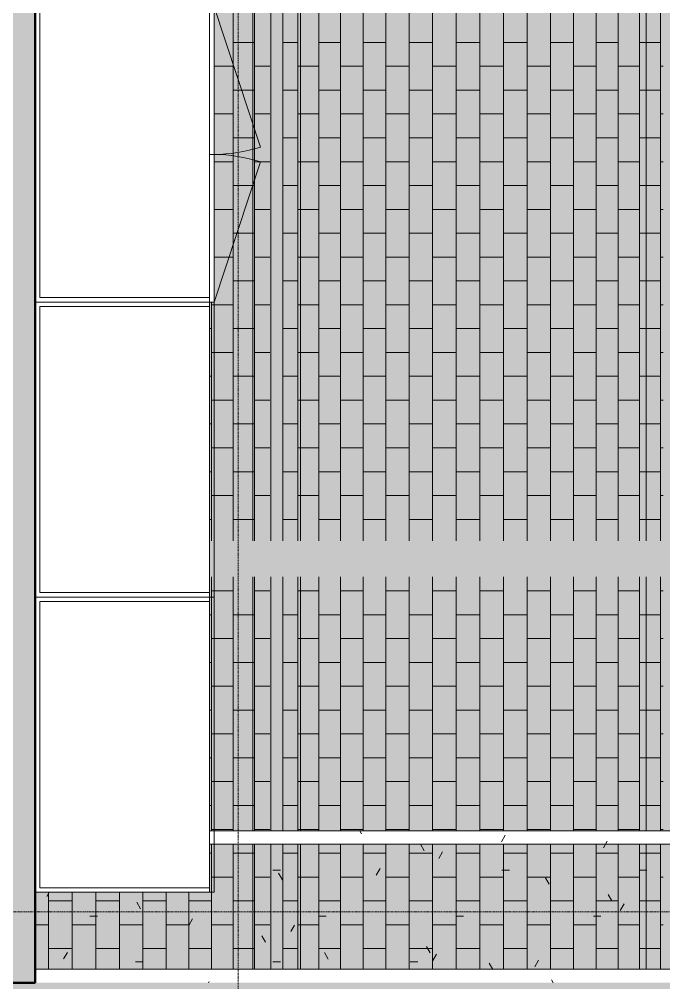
# Model space of a CAD drawing. Header units: inches. Extents: x -956 to 966, y -1111 to 895.
# Drawn here: x -127 to -18.9, y 11.9 to 173.5 of the extents above; entities that cross this region are included whole.
import ezdxf

# ---------------------------------------------------------------- set-up
doc = ezdxf.new("R2010")
doc.units = ezdxf.units.IN
doc.header["$MEASUREMENT"] = 0
doc.linetypes.add('Grid Line 1_4_', pattern=[0.4375, 0.25, -0.0625, 0.0625, -0.0625])
for name, color, linetype, lineweight in [('A-CLNG', 13, 'Continuous', 13), ('A-CLNG-PATT', 13, 'Continuous', 13), ('A-WALL-PATT', 111, 'Continuous', 13), ('I-WALL', 2, 'Continuous', 13), ('Q-CASE', 31, 'Continuous', 9), ('S-GRID', 1, 'Continuous', 9)]:
    doc.layers.add(name, color=color, linetype=linetype, lineweight=lineweight)
pattern_1 = [(0, (0, 0), (30.72, 7.68), [1.267, -21.773, 1.267, -21.773, -122.88]), (0, (0, 0), (30.72, 7.68), [-46.08, 1.267, -44.813, 1.267, -21.773, -53.76]), (0, (0, 0), (30.72, 7.68), [-115.2, 1.267, -14.093, 1.267, -37.133]), (120, (11.52, 3.84), (-22.011075, 22.7643), [1.267, -21.773, 1.267, -21.773, -122.88]), (120, (11.52, 3.84), (-22.011075, 22.7643), [-46.08, 1.267, -44.813, 1.267, -21.773, -53.76]), (120, (11.52, 3.84), (-22.011075, 22.7643), [-115.2, 1.267, -14.093, 1.267, -37.133]), (240, (15.36, 19.2), (-8.708925, -30.4443), [1.267, -21.773, 1.267, -21.773, -122.88]), (240, (15.36, 19.2), (-8.708925, -30.4443), [-46.08, 1.267, -44.813, 1.267, -21.773, -53.76]), (240, (15.36, 19.2), (-8.708925, -30.4443), [-115.2, 1.267, -14.093, 1.267, -37.133])]

# ---------------------------------------------------------------- blocks, each defined once
blk = doc.blocks.new('FP_1_55-7TH FLOOR TELECOM OVERHEAD ROUTING PLAN')
at = {"layer": 'A-CLNG-PATT', "color": 50}
for p, q in [((-91.13, 85.99), (-91.13, 261.88)), ((-87.57, 85.99), (-87.57, 261.88)), ((-91.13, 169.61), (-87.82, 169.61)), ((-87.82, 169.61), (-87.57, 169.61)), ((-94.33, 165.61), (-91.13, 165.61)), ((-87.57, 165.61), (-84.97, 165.61)), ((-91.13, 161.61), (-87.82, 161.61)), ((-87.82, 161.61), (-87.57, 161.61)), ((-94.33, 157.61), (-91.13, 157.61)), ((-87.57, 157.61), (-84.97, 157.61)), ((-91.13, 153.61), (-87.82, 153.61)), ((-87.82, 153.61), (-87.57, 153.61)), ((-94.33, 149.61), (-91.13, 149.61)), ((-87.57, 149.61), (-84.97, 149.61)), ((-91.13, 145.61), (-87.82, 145.61)), ((-87.82, 145.61), (-87.57, 145.61)), ((-94.33, 141.61), (-91.13, 141.61)), ((-87.57, 141.61), (-84.97, 141.61)), ((-91.13, 137.61), (-87.82, 137.61)), ((-87.82, 137.61), (-87.57, 137.61)), ((-94.33, 133.61), (-91.13, 133.61)), ((-87.57, 133.61), (-84.97, 133.61)), ((-91.13, 129.61), (-87.82, 129.61)), ((-87.82, 129.61), (-87.57, 129.61)), ((-94.79, 85.99), (-94.79, 126.07)), ((-94.79, 125.61), (-91.13, 125.61)), ((-87.57, 125.61), (-84.97, 125.61)), ((-95.08, 121.61), (-94.79, 121.61)), ((-91.13, 121.61), (-87.82, 121.61)), ((-87.82, 121.61), (-87.57, 121.61)), ((-94.79, 117.61), (-91.13, 117.61)), ((-87.57, 117.61), (-84.97, 117.61)), ((-95.08, 113.61), (-94.79, 113.61)), ((-91.13, 113.61), (-87.82, 113.61)), ((-87.82, 113.61), (-87.57, 113.61)), ((-94.79, 109.61), (-91.13, 109.61)), ((-87.57, 109.61), (-84.97, 109.61)), ((-95.08, 105.61), (-94.79, 105.61)), ((-91.13, 105.61), (-87.82, 105.61)), ((-87.82, 105.61), (-87.57, 105.61)), ((-94.79, 101.61), (-91.13, 101.61)), ((-87.57, 101.61), (-84.97, 101.61)), ((-95.08, 97.61), (-94.79, 97.61)), ((-91.13, 97.61), (-87.82, 97.61)), ((-87.82, 97.61), (-87.57, 97.61)), ((-94.79, 93.61), (-91.13, 93.61)), ((-87.57, 93.61), (-84.97, 93.61)), ((-95.08, 89.61), (-94.79, 89.61)), ((-91.13, 89.61), (-87.82, 89.61)), ((-87.82, 89.61), (-87.57, 89.61)), ((-94.79, 37.38), (-94.79, 79.99)), ((-91.13, 37.38), (-91.13, 79.99)), ((-87.57, 37.38), (-87.57, 79.99)), ((-94.79, 77.61), (-91.13, 77.61)), ((-87.57, 77.61), (-84.97, 77.61)), ((-95.08, 73.61), (-94.79, 73.61)), ((-91.13, 73.61), (-87.82, 73.61)), ((-87.82, 73.61), (-87.57, 73.61)), ((-94.79, 69.61), (-91.13, 69.61)), ((-87.57, 69.61), (-84.97, 69.61)), ((-95.08, 65.61), (-94.79, 65.61)), ((-91.13, 65.61), (-87.82, 65.61)), ((-87.82, 65.61), (-87.57, 65.61)), ((-94.79, 61.61), (-91.13, 61.61)), ((-87.57, 61.61), (-84.97, 61.61)), ((-95.08, 57.61), (-94.79, 57.61)), ((-91.13, 57.61), (-87.82, 57.61)), ((-87.82, 57.61), (-87.57, 57.61)), ((-94.79, 53.61), (-91.13, 53.61)), ((-87.57, 53.61), (-84.97, 53.61)), ((-95.08, 49.61), (-94.79, 49.61)), ((-91.13, 49.61), (-87.82, 49.61)), ((-87.82, 49.61), (-87.57, 49.61)), ((-94.79, 45.61), (-91.13, 45.61)), ((-87.57, 45.61), (-84.97, 45.61)), ((-95.08, 41.61), (-94.79, 41.61)), ((-91.13, 41.61), (-87.82, 41.61)), ((-87.82, 41.61), (-87.57, 41.61)), ((-94.79, 37.61), (-91.13, 37.61)), ((-87.57, 37.61), (-84.97, 37.61)), ((-94.79, 14.13), (-94.79, 35.13)), ((-91.13, 14.13), (-91.13, 35.13)), ((-87.57, 14.13), (-87.57, 35.13)), ((-95.08, 33.61), (-94.79, 33.61)), ((-91.13, 33.61), (-87.82, 33.61)), ((-87.82, 33.61), (-87.57, 33.61)), ((-94.79, 29.61), (-91.13, 29.61)), ((-87.57, 29.61), (-84.97, 29.61)), ((-122.14, 14.13), (-122.14, 27.07)), ((-118.17, 14.13), (-118.17, 27.07)), ((-114.19, 14.13), (-114.19, 27.07)), ((-110.22, 14.13), (-110.22, 27.07)), ((-106.28, 14.13), (-106.28, 27.07)), ((-102.38, 14.13), (-102.38, 27.07)), ((-98.55, 14.13), (-98.55, 27.07)), ((-122.14, 25.61), (-118.17, 25.61)), ((-114.19, 25.61), (-110.22, 25.61)), ((-106.28, 25.61), (-102.38, 25.61)), ((-98.55, 25.61), (-94.79, 25.61)), ((-91.13, 25.61), (-87.82, 25.61)), ((-87.82, 25.61), (-87.57, 25.61)), ((-124.33, 21.61), (-122.14, 21.61)), ((-118.17, 21.61), (-114.19, 21.61)), ((-110.22, 21.61), (-106.28, 21.61)), ((-102.38, 21.61), (-98.55, 21.61)), ((-94.79, 21.61), (-91.13, 21.61)), ((-87.57, 21.61), (-84.97, 21.61)), ((-122.14, 17.61), (-118.17, 17.61)), ((-114.19, 17.61), (-110.22, 17.61)), ((-106.28, 17.61), (-102.38, 17.61)), ((-98.55, 17.61), (-94.79, 17.61)), ((-91.13, 17.61), (-87.82, 17.61)), ((-87.82, 17.61), (-87.57, 17.61))]:
    blk.add_line(p, q, dxfattribs=at)
blk = doc.blocks.new('FP_1_56-7TH FLOOR TELECOM OVERHEAD ROUTING PLAN')
at = {"layer": 'A-CLNG-PATT', "color": 50}
for p, q in [((-80.3, 85.99), (-80.3, 261.88)), ((-76.76, 85.99), (-76.76, 261.88)), ((-73.1, 85.99), (-73.1, 261.88)), ((-69.35, 85.99), (-69.35, 261.88)), ((-65.52, 85.99), (-65.52, 261.88)), ((-61.62, 85.99), (-61.62, 261.88)), ((-57.69, 85.99), (-57.69, 261.88)), ((-53.72, 85.99), (-53.72, 261.88)), ((-49.74, 85.99), (-49.74, 261.88)), ((-45.76, 85.99), (-45.76, 261.88)), ((-41.81, 85.99), (-41.81, 261.88)), ((-37.89, 85.99), (-37.89, 261.88)), ((-34.03, 85.99), (-34.03, 261.88)), ((-30.24, 85.99), (-30.24, 261.88)), ((-26.54, 85.99), (-26.54, 261.88)), ((-22.94, 85.99), (-22.94, 261.88)), ((-19.46, 85.99), (-19.46, 261.88)), ((-82.67, 169.61), (-80.3, 169.61)), ((-76.76, 169.61), (-73.1, 169.61)), ((-69.35, 169.61), (-65.52, 169.61)), ((-61.62, 169.61), (-57.69, 169.61)), ((-53.72, 169.61), (-49.74, 169.61)), ((-45.76, 169.61), (-41.81, 169.61)), ((-37.89, 169.61), (-34.03, 169.61)), ((-30.24, 169.61), (-26.54, 169.61)), ((-22.94, 169.61), (-21.82, 169.61)), ((-21.82, 169.61), (-19.46, 169.61)), ((-80.3, 165.61), (-79.82, 165.61)), ((-79.82, 165.61), (-76.76, 165.61)), ((-73.1, 165.61), (-69.35, 165.61)), ((-65.52, 165.61), (-61.62, 165.61)), ((-57.69, 165.61), (-53.72, 165.61)), ((-49.74, 165.61), (-45.76, 165.61)), ((-41.81, 165.61), (-37.89, 165.61)), ((-34.03, 165.61), (-30.24, 165.61)), ((-26.54, 165.61), (-22.94, 165.61)), ((-19.46, 165.61), (-18.97, 165.61)), ((-82.67, 161.61), (-80.3, 161.61)), ((-76.76, 161.61), (-73.1, 161.61)), ((-69.35, 161.61), (-65.52, 161.61)), ((-61.62, 161.61), (-57.69, 161.61)), ((-53.72, 161.61), (-49.74, 161.61)), ((-45.76, 161.61), (-41.81, 161.61)), ((-37.89, 161.61), (-34.03, 161.61)), ((-30.24, 161.61), (-26.54, 161.61)), ((-22.94, 161.61), (-21.82, 161.61)), ((-21.82, 161.61), (-19.46, 161.61)), ((-80.3, 157.61), (-79.82, 157.61)), ((-79.82, 157.61), (-76.76, 157.61)), ((-73.1, 157.61), (-69.35, 157.61)), ((-65.52, 157.61), (-61.62, 157.61)), ((-57.69, 157.61), (-53.72, 157.61)), ((-49.74, 157.61), (-45.76, 157.61)), ((-41.81, 157.61), (-37.89, 157.61)), ((-34.03, 157.61), (-30.24, 157.61)), ((-26.54, 157.61), (-22.94, 157.61)), ((-19.46, 157.61), (-18.97, 157.61)), ((-82.67, 153.61), (-80.3, 153.61)), ((-76.76, 153.61), (-73.1, 153.61)), ((-69.35, 153.61), (-65.52, 153.61)), ((-61.62, 153.61), (-57.69, 153.61)), ((-53.72, 153.61), (-49.74, 153.61)), ((-45.76, 153.61), (-41.81, 153.61)), ((-37.89, 153.61), (-34.03, 153.61)), ((-30.24, 153.61), (-26.54, 153.61)), ((-22.94, 153.61), (-21.82, 153.61)), ((-21.82, 153.61), (-19.46, 153.61)), ((-80.3, 149.61), (-79.82, 149.61)), ((-79.82, 149.61), (-76.76, 149.61)), ((-73.1, 149.61), (-69.35, 149.61)), ((-65.52, 149.61), (-61.62, 149.61)), ((-57.69, 149.61), (-53.72, 149.61)), ((-49.74, 149.61), (-45.76, 149.61)), ((-41.81, 149.61), (-37.89, 149.61)), ((-34.03, 149.61), (-30.24, 149.61)), ((-26.54, 149.61), (-22.94, 149.61)), ((-19.46, 149.61), (-18.97, 149.61)), ((-82.67, 145.61), (-80.3, 145.61)), ((-76.76, 145.61), (-73.1, 145.61)), ((-69.35, 145.61), (-65.52, 145.61)), ((-61.62, 145.61), (-57.69, 145.61)), ((-53.72, 145.61), (-49.74, 145.61)), ((-45.76, 145.61), (-41.81, 145.61)), ((-37.89, 145.61), (-34.03, 145.61)), ((-30.24, 145.61), (-26.54, 145.61)), ((-22.94, 145.61), (-21.82, 145.61)), ((-21.82, 145.61), (-19.46, 145.61)), ((-80.3, 141.61), (-79.82, 141.61)), ((-79.82, 141.61), (-76.76, 141.61)), ((-73.1, 141.61), (-69.35, 141.61)), ((-65.52, 141.61), (-61.62, 141.61)), ((-57.69, 141.61), (-53.72, 141.61)), ((-49.74, 141.61), (-45.76, 141.61)), ((-41.81, 141.61), (-37.89, 141.61)), ((-34.03, 141.61), (-30.24, 141.61)), ((-26.54, 141.61), (-22.94, 141.61)), ((-19.46, 141.61), (-18.97, 141.61)), ((-82.67, 137.61), (-80.3, 137.61)), ((-76.76, 137.61), (-73.1, 137.61)), ((-69.35, 137.61), (-65.52, 137.61)), ((-61.62, 137.61), (-57.69, 137.61)), ((-53.72, 137.61), (-49.74, 137.61)), ((-45.76, 137.61), (-41.81, 137.61)), ((-37.89, 137.61), (-34.03, 137.61)), ((-30.24, 137.61), (-26.54, 137.61)), ((-22.94, 137.61), (-21.82, 137.61)), ((-21.82, 137.61), (-19.46, 137.61)), ((-80.3, 133.61), (-79.82, 133.61)), ((-79.82, 133.61), (-76.76, 133.61)), ((-73.1, 133.61), (-69.35, 133.61)), ((-65.52, 133.61), (-61.62, 133.61)), ((-57.69, 133.61), (-53.72, 133.61)), ((-49.74, 133.61), (-45.76, 133.61)), ((-41.81, 133.61), (-37.89, 133.61)), ((-34.03, 133.61), (-30.24, 133.61)), ((-26.54, 133.61), (-22.94, 133.61)), ((-19.46, 133.61), (-18.97, 133.61)), ((-82.67, 129.61), (-80.3, 129.61)), ((-76.76, 129.61), (-73.1, 129.61)), ((-69.35, 129.61), (-65.52, 129.61)), ((-61.62, 129.61), (-57.69, 129.61)), ((-53.72, 129.61), (-49.74, 129.61)), ((-45.76, 129.61), (-41.81, 129.61)), ((-37.89, 129.61), (-34.03, 129.61)), ((-30.24, 129.61), (-26.54, 129.61)), ((-22.94, 129.61), (-21.82, 129.61)), ((-21.82, 129.61), (-19.46, 129.61)), ((-80.3, 125.61), (-79.82, 125.61)), ((-79.82, 125.61), (-76.76, 125.61)), ((-73.1, 125.61), (-69.35, 125.61)), ((-65.52, 125.61), (-61.62, 125.61)), ((-57.69, 125.61), (-53.72, 125.61)), ((-49.74, 125.61), (-45.76, 125.61)), ((-41.81, 125.61), (-37.89, 125.61)), ((-34.03, 125.61), (-30.24, 125.61)), ((-26.54, 125.61), (-22.94, 125.61)), ((-19.46, 125.61), (-18.97, 125.61)), ((-82.67, 121.61), (-80.3, 121.61)), ((-76.76, 121.61), (-73.1, 121.61)), ((-69.35, 121.61), (-65.52, 121.61)), ((-61.62, 121.61), (-57.69, 121.61)), ((-53.72, 121.61), (-49.74, 121.61)), ((-45.76, 121.61), (-41.81, 121.61)), ((-37.89, 121.61), (-34.03, 121.61)), ((-30.24, 121.61), (-26.54, 121.61)), ((-22.94, 121.61), (-21.82, 121.61)), ((-21.82, 121.61), (-19.46, 121.61)), ((-80.3, 117.61), (-79.82, 117.61)), ((-79.82, 117.61), (-76.76, 117.61)), ((-73.1, 117.61), (-69.35, 117.61)), ((-65.52, 117.61), (-61.62, 117.61)), ((-57.69, 117.61), (-53.72, 117.61)), ((-49.74, 117.61), (-45.76, 117.61)), ((-41.81, 117.61), (-37.89, 117.61)), ((-34.03, 117.61), (-30.24, 117.61)), ((-26.54, 117.61), (-22.94, 117.61)), ((-19.46, 117.61), (-18.97, 117.61)), ((-82.67, 113.61), (-80.3, 113.61)), ((-76.76, 113.61), (-73.1, 113.61)), ((-69.35, 113.61), (-65.52, 113.61)), ((-61.62, 113.61), (-57.69, 113.61)), ((-53.72, 113.61), (-49.74, 113.61)), ((-45.76, 113.61), (-41.81, 113.61)), ((-37.89, 113.61), (-34.03, 113.61)), ((-30.24, 113.61), (-26.54, 113.61)), ((-22.94, 113.61), (-21.82, 113.61)), ((-21.82, 113.61), (-19.46, 113.61)), ((-80.3, 109.61), (-79.82, 109.61)), ((-79.82, 109.61), (-76.76, 109.61)), ((-73.1, 109.61), (-69.35, 109.61)), ((-65.52, 109.61), (-61.62, 109.61)), ((-57.69, 109.61), (-53.72, 109.61)), ((-49.74, 109.61), (-45.76, 109.61)), ((-41.81, 109.61), (-37.89, 109.61)), ((-34.03, 109.61), (-30.24, 109.61)), ((-26.54, 109.61), (-22.94, 109.61)), ((-19.46, 109.61), (-18.97, 109.61)), ((-82.67, 105.61), (-80.3, 105.61)), ((-76.76, 105.61), (-73.1, 105.61)), ((-69.35, 105.61), (-65.52, 105.61)), ((-61.62, 105.61), (-57.69, 105.61)), ((-53.72, 105.61), (-49.74, 105.61)), ((-45.76, 105.61), (-41.81, 105.61)), ((-37.89, 105.61), (-34.03, 105.61)), ((-30.24, 105.61), (-26.54, 105.61)), ((-22.94, 105.61), (-21.82, 105.61)), ((-21.82, 105.61), (-19.46, 105.61)), ((-80.3, 101.61), (-79.82, 101.61)), ((-79.82, 101.61), (-76.76, 101.61)), ((-73.1, 101.61), (-69.35, 101.61)), ((-65.52, 101.61), (-61.62, 101.61)), ((-57.69, 101.61), (-53.72, 101.61)), ((-49.74, 101.61), (-45.76, 101.61)), ((-41.81, 101.61), (-37.89, 101.61)), ((-34.03, 101.61), (-30.24, 101.61)), ((-26.54, 101.61), (-22.94, 101.61)), ((-19.46, 101.61), (-18.97, 101.61)), ((-82.67, 97.61), (-80.3, 97.61)), ((-76.76, 97.61), (-73.1, 97.61)), ((-69.35, 97.61), (-65.52, 97.61)), ((-61.62, 97.61), (-57.69, 97.61)), ((-53.72, 97.61), (-49.74, 97.61)), ((-45.76, 97.61), (-41.81, 97.61)), ((-37.89, 97.61), (-34.03, 97.61)), ((-30.24, 97.61), (-26.54, 97.61)), ((-22.94, 97.61), (-21.82, 97.61)), ((-21.82, 97.61), (-19.46, 97.61)), ((-80.3, 93.61), (-79.82, 93.61)), ((-79.82, 93.61), (-76.76, 93.61)), ((-73.1, 93.61), (-69.35, 93.61)), ((-65.52, 93.61), (-61.62, 93.61)), ((-57.69, 93.61), (-53.72, 93.61)), ((-49.74, 93.61), (-45.76, 93.61)), ((-41.81, 93.61), (-37.89, 93.61)), ((-34.03, 93.61), (-30.24, 93.61)), ((-26.54, 93.61), (-22.94, 93.61)), ((-19.46, 93.61), (-18.97, 93.61)), ((-82.67, 89.61), (-80.3, 89.61)), ((-76.76, 89.61), (-73.1, 89.61)), ((-69.35, 89.61), (-65.52, 89.61)), ((-61.62, 89.61), (-57.69, 89.61)), ((-53.72, 89.61), (-49.74, 89.61)), ((-45.76, 89.61), (-41.81, 89.61)), ((-37.89, 89.61), (-34.03, 89.61)), ((-30.24, 89.61), (-26.54, 89.61)), ((-22.94, 89.61), (-21.82, 89.61)), ((-21.82, 89.61), (-19.46, 89.61)), ((-80.3, 37.38), (-80.3, 79.99)), ((-76.76, 37.38), (-76.76, 79.99)), ((-73.1, 37.38), (-73.1, 79.99)), ((-69.35, 37.38), (-69.35, 79.99)), ((-65.52, 37.38), (-65.52, 79.99)), ((-61.62, 37.38), (-61.62, 79.99)), ((-57.69, 37.38), (-57.69, 79.99)), ((-53.72, 37.38), (-53.72, 79.99)), ((-49.74, 37.38), (-49.74, 79.99)), ((-45.76, 37.38), (-45.76, 79.99)), ((-41.81, 37.38), (-41.81, 79.99)), ((-37.89, 37.38), (-37.89, 79.99)), ((-34.03, 37.38), (-34.03, 79.99)), ((-30.24, 37.38), (-30.24, 79.99)), ((-26.54, 37.38), (-26.54, 79.99)), ((-22.94, 37.38), (-22.94, 79.99)), ((-19.46, 37.38), (-19.46, 79.99)), ((-80.3, 77.61), (-79.82, 77.61)), ((-79.82, 77.61), (-76.76, 77.61)), ((-73.1, 77.61), (-69.35, 77.61)), ((-65.52, 77.61), (-61.62, 77.61)), ((-57.69, 77.61), (-53.72, 77.61)), ((-49.74, 77.61), (-45.76, 77.61)), ((-41.81, 77.61), (-37.89, 77.61)), ((-34.03, 77.61), (-30.24, 77.61)), ((-26.54, 77.61), (-22.94, 77.61)), ((-19.46, 77.61), (-18.97, 77.61)), ((-82.67, 73.61), (-80.3, 73.61)), ((-76.76, 73.61), (-73.1, 73.61)), ((-69.35, 73.61), (-65.52, 73.61)), ((-61.62, 73.61), (-57.69, 73.61)), ((-53.72, 73.61), (-49.74, 73.61)), ((-45.76, 73.61), (-41.81, 73.61)), ((-37.89, 73.61), (-34.03, 73.61)), ((-30.24, 73.61), (-26.54, 73.61)), ((-22.94, 73.61), (-21.82, 73.61)), ((-21.82, 73.61), (-19.46, 73.61)), ((-80.3, 69.61), (-79.82, 69.61)), ((-79.82, 69.61), (-76.76, 69.61)), ((-73.1, 69.61), (-69.35, 69.61)), ((-65.52, 69.61), (-61.62, 69.61)), ((-57.69, 69.61), (-53.72, 69.61)), ((-49.74, 69.61), (-45.76, 69.61)), ((-41.81, 69.61), (-37.89, 69.61)), ((-34.03, 69.61), (-30.24, 69.61)), ((-26.54, 69.61), (-22.94, 69.61)), ((-19.46, 69.61), (-18.97, 69.61)), ((-82.67, 65.61), (-80.3, 65.61)), ((-76.76, 65.61), (-73.1, 65.61)), ((-69.35, 65.61), (-65.52, 65.61)), ((-61.62, 65.61), (-57.69, 65.61)), ((-53.72, 65.61), (-49.74, 65.61)), ((-45.76, 65.61), (-41.81, 65.61)), ((-37.89, 65.61), (-34.03, 65.61)), ((-30.24, 65.61), (-26.54, 65.61)), ((-22.94, 65.61), (-21.82, 65.61)), ((-21.82, 65.61), (-19.46, 65.61)), ((-80.3, 61.61), (-79.82, 61.61)), ((-79.82, 61.61), (-76.76, 61.61)), ((-73.1, 61.61), (-69.35, 61.61)), ((-65.52, 61.61), (-61.62, 61.61)), ((-57.69, 61.61), (-53.72, 61.61)), ((-49.74, 61.61), (-45.76, 61.61)), ((-41.81, 61.61), (-37.89, 61.61)), ((-34.03, 61.61), (-30.24, 61.61)), ((-26.54, 61.61), (-22.94, 61.61)), ((-19.46, 61.61), (-18.97, 61.61)), ((-82.67, 57.61), (-80.3, 57.61)), ((-76.76, 57.61), (-73.1, 57.61)), ((-69.35, 57.61), (-65.52, 57.61)), ((-61.62, 57.61), (-57.69, 57.61)), ((-53.72, 57.61), (-49.74, 57.61)), ((-45.76, 57.61), (-41.81, 57.61)), ((-37.89, 57.61), (-34.03, 57.61)), ((-30.24, 57.61), (-26.54, 57.61)), ((-22.94, 57.61), (-21.82, 57.61)), ((-21.82, 57.61), (-19.46, 57.61)), ((-80.3, 53.61), (-79.82, 53.61)), ((-79.82, 53.61), (-76.76, 53.61)), ((-73.1, 53.61), (-69.35, 53.61)), ((-65.52, 53.61), (-61.62, 53.61)), ((-57.69, 53.61), (-53.72, 53.61)), ((-49.74, 53.61), (-45.76, 53.61)), ((-41.81, 53.61), (-37.89, 53.61)), ((-34.03, 53.61), (-30.24, 53.61)), ((-26.54, 53.61), (-22.94, 53.61)), ((-19.46, 53.61), (-18.97, 53.61)), ((-82.67, 49.61), (-80.3, 49.61)), ((-76.76, 49.61), (-73.1, 49.61)), ((-69.35, 49.61), (-65.52, 49.61)), ((-61.62, 49.61), (-57.69, 49.61)), ((-53.72, 49.61), (-49.74, 49.61)), ((-45.76, 49.61), (-41.81, 49.61)), ((-37.89, 49.61), (-34.03, 49.61)), ((-30.24, 49.61), (-26.54, 49.61)), ((-22.94, 49.61), (-21.82, 49.61)), ((-21.82, 49.61), (-19.46, 49.61)), ((-80.3, 45.61), (-79.82, 45.61)), ((-79.82, 45.61), (-76.76, 45.61)), ((-73.1, 45.61), (-69.35, 45.61)), ((-65.52, 45.61), (-61.62, 45.61)), ((-57.69, 45.61), (-53.72, 45.61)), ((-49.74, 45.61), (-45.76, 45.61)), ((-41.81, 45.61), (-37.89, 45.61)), ((-34.03, 45.61), (-30.24, 45.61)), ((-26.54, 45.61), (-22.94, 45.61)), ((-19.46, 45.61), (-18.97, 45.61)), ((-82.67, 41.61), (-80.3, 41.61)), ((-76.76, 41.61), (-73.1, 41.61)), ((-69.35, 41.61), (-65.52, 41.61)), ((-61.62, 41.61), (-57.69, 41.61)), ((-53.72, 41.61), (-49.74, 41.61)), ((-45.76, 41.61), (-41.81, 41.61)), ((-37.89, 41.61), (-34.03, 41.61)), ((-30.24, 41.61), (-26.54, 41.61)), ((-22.94, 41.61), (-21.82, 41.61)), ((-21.82, 41.61), (-19.46, 41.61)), ((-80.3, 37.61), (-79.82, 37.61)), ((-79.82, 37.61), (-76.76, 37.61)), ((-73.1, 37.61), (-69.35, 37.61)), ((-65.52, 37.61), (-61.62, 37.61)), ((-57.69, 37.61), (-53.72, 37.61)), ((-49.74, 37.61), (-45.76, 37.61)), ((-41.81, 37.61), (-37.89, 37.61)), ((-34.03, 37.61), (-30.24, 37.61)), ((-26.54, 37.61), (-22.94, 37.61)), ((-19.46, 37.61), (-18.97, 37.61)), ((-80.3, 14.13), (-80.3, 35.13)), ((-76.76, 14.13), (-76.76, 35.13)), ((-73.1, 14.13), (-73.1, 35.13)), ((-69.35, 14.13), (-69.35, 35.13)), ((-65.52, 14.13), (-65.52, 35.13)), ((-61.62, 14.13), (-61.62, 35.13)), ((-57.69, 14.13), (-57.69, 35.13)), ((-53.72, 14.13), (-53.72, 35.13)), ((-49.74, 14.13), (-49.74, 35.13)), ((-45.76, 14.13), (-45.76, 35.13)), ((-41.81, 14.13), (-41.81, 35.13)), ((-37.89, 14.13), (-37.89, 35.13)), ((-34.03, 14.13), (-34.03, 35.13)), ((-30.24, 14.13), (-30.24, 35.13)), ((-26.54, 14.13), (-26.54, 35.13)), ((-22.94, 14.13), (-22.94, 35.13)), ((-19.46, 14.13), (-19.46, 35.13)), ((-82.67, 33.61), (-80.3, 33.61)), ((-76.76, 33.61), (-73.1, 33.61)), ((-69.35, 33.61), (-65.52, 33.61)), ((-61.62, 33.61), (-57.69, 33.61)), ((-53.72, 33.61), (-49.74, 33.61)), ((-45.76, 33.61), (-41.81, 33.61)), ((-37.89, 33.61), (-34.03, 33.61)), ((-30.24, 33.61), (-26.54, 33.61)), ((-22.94, 33.61), (-21.82, 33.61)), ((-21.82, 33.61), (-19.46, 33.61)), ((-80.3, 29.61), (-79.82, 29.61)), ((-79.82, 29.61), (-76.76, 29.61)), ((-73.1, 29.61), (-69.35, 29.61)), ((-65.52, 29.61), (-61.62, 29.61)), ((-57.69, 29.61), (-53.72, 29.61)), ((-49.74, 29.61), (-45.76, 29.61)), ((-41.81, 29.61), (-37.89, 29.61)), ((-34.03, 29.61), (-30.24, 29.61)), ((-26.54, 29.61), (-22.94, 29.61)), ((-19.46, 29.61), (-18.97, 29.61)), ((-82.67, 25.61), (-80.3, 25.61)), ((-76.76, 25.61), (-73.1, 25.61)), ((-69.35, 25.61), (-65.52, 25.61)), ((-61.62, 25.61), (-57.69, 25.61)), ((-53.72, 25.61), (-49.74, 25.61)), ((-45.76, 25.61), (-41.81, 25.61)), ((-37.89, 25.61), (-34.03, 25.61)), ((-30.24, 25.61), (-26.54, 25.61)), ((-22.94, 25.61), (-21.82, 25.61)), ((-21.82, 25.61), (-19.46, 25.61)), ((-80.3, 21.61), (-79.82, 21.61)), ((-79.82, 21.61), (-76.76, 21.61)), ((-73.1, 21.61), (-69.35, 21.61)), ((-65.52, 21.61), (-61.62, 21.61)), ((-57.69, 21.61), (-53.72, 21.61)), ((-49.74, 21.61), (-45.76, 21.61)), ((-41.81, 21.61), (-37.89, 21.61)), ((-34.03, 21.61), (-30.24, 21.61)), ((-26.54, 21.61), (-22.94, 21.61)), ((-19.46, 21.61), (-18.97, 21.61)), ((-82.67, 17.61), (-80.3, 17.61)), ((-76.76, 17.61), (-73.1, 17.61)), ((-69.35, 17.61), (-65.52, 17.61)), ((-61.62, 17.61), (-57.69, 17.61)), ((-53.72, 17.61), (-49.74, 17.61)), ((-45.76, 17.61), (-41.81, 17.61)), ((-37.89, 17.61), (-34.03, 17.61)), ((-30.24, 17.61), (-26.54, 17.61)), ((-22.94, 17.61), (-21.82, 17.61)), ((-21.82, 17.61), (-19.46, 17.61))]:
    blk.add_line(p, q, dxfattribs=at)
blk = doc.blocks.new('7th Floor Vault2 - 7th Floor Vault-3164437-7TH FLOOR TELECOM OVERHEAD ROUTING PLAN')
at = {"layer": 'A-CLNG', "color": 10, "lineweight": 9}
for p, q in [((-87.82, 261.88), (-87.82, 85.99)), ((-87.82, 261.88), (-87.82, 85.99)), ((-84.82, 261.88), (-84.82, 85.99)), ((-82.82, 261.88), (-82.82, 85.99)), ((-79.82, 261.88), (-79.82, 85.99)), ((-79.82, 261.88), (-79.82, 85.99)), ((-21.82, 261.88), (-21.82, 85.99)), ((-21.82, 261.88), (-21.82, 85.99)), ((-87.82, 79.99), (-87.82, 37.38)), ((-87.82, 79.99), (-87.82, 37.38)), ((-84.82, 79.99), (-84.82, 37.38)), ((-82.82, 79.99), (-82.82, 37.38)), ((-79.82, 79.99), (-79.82, 37.38)), ((-79.82, 79.99), (-79.82, 37.38)), ((-21.82, 79.99), (-21.82, 37.38)), ((-21.82, 79.99), (-21.82, 37.38)), ((-87.82, 35.13), (-87.82, 14.13)), ((-87.82, 35.13), (-87.82, 14.13)), ((-84.82, 35.13), (-84.82, 14.13)), ((-82.82, 35.13), (-82.82, 14.13)), ((-79.82, 35.13), (-79.82, 14.13)), ((-79.82, 35.13), (-79.82, 14.13)), ((-21.82, 35.13), (-21.82, 14.13)), ((-21.82, 35.13), (-21.82, 14.13))]:
    blk.add_line(p, q, dxfattribs=at)
at = {"layer": 'A-CLNG', "color": 9, "lineweight": 9}
for name in ['FP_1_55-7TH FLOOR TELECOM OVERHEAD ROUTING PLAN', 'FP_1_56-7TH FLOOR TELECOM OVERHEAD ROUTING PLAN']:
    blk.add_blockref(name, (0, 0), dxfattribs=at)
blk = doc.blocks.new('Generic Model Wood Closet - 2_-6__ x 4_-1 1_2__ - no doors-3515474-7TH FLOOR TELECOM OVERHEAD ROUTING PLAN')
at = {"layer": 'Q-CASE', "color": 9}
for p, q in [((24.75, 15), (-24.75, 15)), ((-24.75, 15), (-24.75, -15)), ((24.75, -15), (24.75, 15)), ((24, 14.25), (-24, 14.25)), ((-24, 14.25), (-24, -14.25)), ((-24, 14.25), (24, 14.25)), ((24, -14.25), (24, 14.25)), ((-24, -14.25), (24, -14.25)), ((-24.75, -15), (24.75, -15))]:
    blk.add_line(p, q, dxfattribs=at)
at = {"layer": 'Q-CASE', "color": 53, "lineweight": 20}
for p, q in [((-24.75, -15), (-24.75, 14.25)), ((-24.75, 14.25), (-24, 14.25)), ((-24, 14.25), (-24, -14.25)), ((24, -14.25), (24, 14.25)), ((24, 14.25), (24.75, 14.25)), ((24.75, 14.25), (24.75, -15)), ((-24, -14.25), (24, -14.25))]:
    blk.add_line(p, q, dxfattribs=at)
blk = doc.blocks.new('Generic Model Wood Closet - 2_-6__ x 4_-1 1_2__-3487227-7TH FLOOR TELECOM OVERHEAD ROUTING PLAN')
at = {"layer": 'Q-CASE', "color": 9}
for p, q in [((-24.75, 15), (-1.25, 22.76)), ((24.75, 15), (1.25, 22.76)), ((24.75, 15), (-24.75, 15)), ((-24.75, 15), (-24.75, -15)), ((24.75, -15), (24.75, 15)), ((24, 14.25), (-24, 14.25)), ((-24, 14.25), (-24, -14.25)), ((24, -14.25), (24, 14.25)), ((-24, -14.25), (24, -14.25)), ((-24.75, -15), (24.75, -15))]:
    blk.add_line(p, q, dxfattribs=at)
at = {"layer": 'Q-CASE', "color": 53, "lineweight": 20}
for p, q in [((-24.75, 15), (0, 15)), ((-24.75, 14.25), (-24.75, 15)), ((0, 15), (24.75, 15)), ((0, 14.25), (0, 15)), ((0, 15), (0, 14.25)), ((24.75, 15), (24.75, 14.25)), ((0, 14.25), (-24.75, 14.25)), ((-24.75, -15), (-24.75, 14.25)), ((-24.75, 14.25), (-24, 14.25)), ((-24, 14.25), (-24, -14.25)), ((24.75, 14.25), (0, 14.25)), ((24, -14.25), (24, 14.25)), ((24, 14.25), (24.75, 14.25)), ((24.75, 14.25), (24.75, -15)), ((-24, -14.25), (24, -14.25))]:
    blk.add_line(p, q, dxfattribs=at)
at = {"layer": 'Q-CASE', "color": 9}
for centre, start, end in [((-24.75, 15), 360, 18.2748), ((24.75, 15), 161.7252, 180)]:
    blk.add_arc(centre, 24.75, start, end, dxfattribs=at)

msp = doc.modelspace()

# ---------------------------------------------------------------- hatches: boundary and pattern name
at = {"layer": 'A-CLNG-PATT'}
h = msp.add_hatch(dxfattribs=at)
h.set_pattern_fill('FP1_12', color=253, style=0, pattern_type=2)
h.set_pattern_definition(pattern_1)
h.paths.add_polyline_path([(-294.34, -537.62), (-227.98, -537.62), (-227.98, -527.62), (-219.98, -527.62), (-219.98, -509.12), (-210.98, -509.12), (-210.98, -364.18), (-211.98, -364.18), (-211.98, -243.37), (-299.98, -243.37), (-299.98, -537.62)], flags=0)
h.paths.add_polyline_path([(-606.23, -537.62), (-602.07, -537.62), (-602.07, -532.87), (-606.23, -532.87), (-606.23, -535.37)], flags=0)
h.paths.add_polyline_path([(-561.64, -537.62), (-356.48, -537.62), (-356.48, -525.62), (-323.98, -525.62), (-323.98, -537.62), (-305.35, -537.62), (-305.35, -525.37), (-321.35, -525.37), (-321.35, -427.37), (-305.35, -427.37), (-305.35, -243.37), (-386.84, -243.37), (-386.84, -318.61), (-390.84, -318.61), (-390.84, -243.37), (-496.9, -243.37), (-496.9, -318.61), (-500.9, -318.61), (-500.9, -243.37), (-562.04, -243.37), (-562.04, -427.37), (-500.9, -427.37), (-500.9, -402.61), (-496.9, -402.61), (-496.9, -427.37), (-390.84, -427.37), (-390.84, -402.61), (-386.84, -402.61), (-386.84, -427.37), (-370.04, -427.37), (-370.04, -525.37), (-578.04, -525.37), (-578.04, -243.37), (-578.35, -243.37), (-578.35, -528.62), (-563.48, -528.62), (-563.48, -537.62)], flags=0)
h.paths.add_polyline_path([(-567.73, -537.62), (-567.73, -532.87), (-578.07, -532.87), (-578.07, -537.62), (-572.48, -537.62)], flags=0)
h.paths.add_polyline_path([(-352.23, -537.62), (-349.48, -537.62), (-349.48, -529.87), (-352.23, -529.87), (-352.23, -536.61)], flags=0)
h.paths.add_polyline_path([(-680.44, -535.37), (-610.48, -535.37), (-610.48, -528.62), (-583.23, -528.62), (-583.23, -526.62), (-662.91, -526.62), (-662.91, -498.61), (-665.8, -498.61), (-665.8, -402.61), (-661.8, -402.61), (-661.8, -428.62), (-583.23, -428.62), (-583.23, -422.62), (-598.91, -422.62), (-598.91, -386.62), (-662.91, -386.62), (-662.91, -318.61), (-665.8, -318.61), (-665.8, -243.37), (-666.35, -243.37), (-666.35, -246.62), (-730.35, -246.62), (-730.35, -243.37), (-762.35, -243.37), (-762.35, -246.62), (-771.86, -246.62), (-771.86, -288.62), (-694.91, -288.62), (-694.91, -386.62), (-790.91, -386.62), (-790.91, -288.62), (-775.86, -288.62), (-775.86, -246.62), (-842.35, -246.62), (-842.35, -243.37), (-853.35, -243.37), (-853.35, -535.37), (-710.14, -535.37)], flags=0)
h.paths.add_polyline_path([(-834.85, -526.62), (-850.85, -526.62), (-850.85, -428.62), (-706.85, -428.62), (-706.85, -526.62), (-828.94, -526.62)], flags=0)
h.paths.add_polyline_path([(-255.48, -481.68), (-256.53, -481.54), (-257.51, -481.14), (-258.35, -480.49), (-259, -479.65), (-259.4, -478.67), (-259.54, -477.62), (-259.4, -476.57), (-259, -475.59), (-258.35, -474.75), (-257.51, -474.1), (-256.53, -473.7), (-255.48, -473.56), (-254.43, -473.7), (-253.45, -474.1), (-252.6, -474.75), (-251.96, -475.59), (-251.55, -476.57), (-251.41, -477.62), (-251.55, -478.67), (-251.96, -479.65), (-252.6, -480.49), (-253.45, -481.14), (-254.43, -481.54)], flags=0)
h.paths.add_polyline_path([(-255.48, -421.68), (-256.53, -421.54), (-257.51, -421.14), (-258.35, -420.49), (-259, -419.65), (-259.4, -418.67), (-259.54, -417.62), (-259.4, -416.57), (-259, -415.59), (-258.35, -414.75), (-257.51, -414.1), (-256.53, -413.7), (-255.48, -413.56), (-254.43, -413.7), (-253.45, -414.1), (-252.6, -414.75), (-251.96, -415.59), (-251.55, -416.57), (-251.41, -417.62), (-251.55, -418.67), (-251.96, -419.65), (-252.6, -420.49), (-253.45, -421.14), (-254.43, -421.54)], flags=0)
h.paths.add_polyline_path([(-255.48, -361.68), (-256.53, -361.54), (-257.51, -361.14), (-258.35, -360.49), (-259, -359.65), (-259.4, -358.67), (-259.54, -357.62), (-259.4, -356.57), (-259, -355.59), (-258.35, -354.75), (-257.51, -354.1), (-256.53, -353.7), (-255.48, -353.56), (-254.43, -353.7), (-253.45, -354.1), (-252.6, -354.75), (-251.96, -355.59), (-251.55, -356.57), (-251.41, -357.62), (-251.55, -358.67), (-251.96, -359.65), (-252.6, -360.49), (-253.45, -361.14), (-254.43, -361.54)], flags=0)
h.paths.add_polyline_path([(-255.48, -301.68), (-256.53, -301.54), (-257.51, -301.14), (-258.35, -300.49), (-259, -299.65), (-259.4, -298.67), (-259.54, -297.62), (-259.4, -296.57), (-259, -295.59), (-258.35, -294.75), (-257.51, -294.1), (-256.53, -293.7), (-255.48, -293.56), (-254.43, -293.7), (-253.45, -294.1), (-252.6, -294.75), (-251.96, -295.59), (-251.55, -296.57), (-251.41, -297.62), (-251.55, -298.67), (-251.96, -299.65), (-252.6, -300.49), (-253.45, -301.14), (-254.43, -301.54)], flags=0)
h.paths.add_polyline_path([(-661.8, -288.62), (-598.91, -288.62), (-598.91, -252.62), (-583.23, -252.62), (-583.23, -243.37), (-661.8, -243.37), (-661.8, -282.19)], flags=0)
h.paths.add_polyline_path([(-258.35, -241.12), (-257.53, -241.12), (-258.35, -240.49), (-259, -239.65), (-259.4, -238.67), (-259.54, -237.62), (-259.4, -236.57), (-259, -235.59), (-258.35, -234.75), (-257.51, -234.1), (-256.53, -233.7), (-255.48, -233.56), (-254.43, -233.7), (-253.45, -234.1), (-252.6, -234.75), (-251.96, -235.59), (-251.55, -236.57), (-251.41, -237.62), (-251.55, -238.67), (-251.96, -239.65), (-252.6, -240.49), (-253.42, -241.12), (-211.98, -241.12), (-211.98, -209.62), (-299.98, -209.62), (-299.98, -241.12), (-259, -241.12)], flags=0)
h.paths.add_polyline_path([(-578.35, -241.12), (-578.04, -241.12), (-578.04, -231.37), (-562.04, -231.37), (-562.04, -241.12), (-500.9, -241.12), (-500.9, -222.61), (-496.9, -222.61), (-496.9, -241.12), (-390.84, -241.12), (-390.84, -222.61), (-386.84, -222.61), (-386.84, -241.12), (-305.35, -241.12), (-305.35, -209.62), (-363.1, -209.62), (-363.1, -212.62), (-337.6, -212.62), (-337.6, -238.12), (-363.1, -238.12), (-363.1, -213.62), (-559.1, -213.62), (-559.1, -209.62), (-578.35, -209.62), (-578.35, -235.91)], flags=0)
h.paths.add_polyline_path([(-621.04, -241.12), (-583.23, -241.12), (-583.23, -209.62), (-666.35, -209.62), (-666.35, -241.12), (-665.8, -241.12), (-665.8, -222.61), (-661.8, -222.61), (-661.8, -241.12), (-650.74, -241.12)], flags=0)
h.paths.add_polyline_path([(-842.35, -241.12), (-842.35, -209.62), (-853.35, -209.62), (-853.35, -241.12)], flags=0)
h.paths.add_polyline_path([(-762.35, -241.12), (-730.35, -241.12), (-730.35, -209.62), (-762.35, -209.62), (-762.35, -222.78)], flags=0)
h.paths.add_polyline_path([(-578.35, -207.37), (-559.1, -207.37), (-559.1, -197.62), (-578.35, -197.62), (-578.35, -202.98)], flags=0)
h.paths.add_polyline_path([(-363.1, -207.37), (-305.35, -207.37), (-305.35, -197.62), (-363.1, -197.62), (-363.1, -202.98)], flags=0)
h.paths.add_polyline_path([(-294.34, -207.37), (-211.98, -207.37), (-211.98, -186.24), (-210.98, -186.24), (-210.98, -48.37), (45.27, -48.37), (45.27, -53.62), (99.27, -53.62), (99.27, -48.37), (317.04, -48.37), (317.04, 11.88), (228.2, 11.88), (228.2, 5.39), (224.2, 5.39), (224.2, 11.88), (-11.8, 11.88), (-11.8, 5.39), (-15.8, 5.39), (-15.8, 11.88), (-363.1, 11.88), (-363.1, 37.38), (-340.48, 37.38), (-340.48, 40.38), (-412.8, 40.38), (-412.8, 8.88), (-336.96, 8.84), (-336.96, 6.63), (-412.8, 6.63), (-412.8, 5.39), (-416.8, 5.39), (-416.8, 6.63), (-532.8, 6.63), (-532.8, 5.39), (-536.8, 5.39), (-536.8, 6.63), (-652.8, 6.63), (-652.8, 5.39), (-656.8, 5.39), (-656.8, 6.63), (-772.86, 6.63), (-772.86, 5.39), (-776.86, 5.39), (-776.86, 6.63), (-853.35, 6.63), (-853.35, -192.24), (-838.91, -192.24), (-838.91, -190.24), (-318.91, -190.24), (-318.91, -192.24), (-299.98, -192.24), (-299.98, -207.37)], flags=0)
h.paths.add_polyline_path([(-583.23, -207.37), (-583.23, -197.62), (-666.35, -197.62), (-666.35, -207.37), (-591.34, -207.37)], flags=0)
h.paths.add_polyline_path([(-853.35, -207.37), (-842.35, -207.37), (-842.35, -197.62), (-853.35, -197.62), (-853.35, -202.98)], flags=0)
h.paths.add_polyline_path([(-739.84, -207.37), (-730.35, -207.37), (-730.35, -197.62), (-762.35, -197.62), (-762.35, -207.37)], flags=0)
h.paths.add_polyline_path([(-772.92, -162.61), (-776.8, -162.61), (-776.8, -66.61), (-772.8, -66.61), (-772.8, -162.61)], flags=0)
h.paths.add_polyline_path([(-532.92, -162.61), (-536.8, -162.61), (-536.8, -66.61), (-532.8, -66.61), (-532.8, -162.61)], flags=0)
h.paths.add_polyline_path([(-656.8, -162.61), (-656.8, -66.61), (-652.8, -66.61), (-652.8, -162.61), (-656.67, -162.61)], flags=0)
h.paths.add_polyline_path([(-416.8, -162.61), (-416.8, -66.61), (-412.8, -66.61), (-412.8, -162.61), (-416.67, -162.61)], flags=0)
h.paths.add_polyline_path([(-280.92, -162.61), (-284.8, -162.61), (-284.8, -66.61), (-280.8, -66.61), (-280.8, -162.61), (-280.92, -162.61)], flags=0)
h.paths.add_polyline_path([(-769.54, 8.88), (-656.8, 8.88), (-656.8, 40.38), (-772.86, 40.38), (-772.86, 8.88)], flags=0)
h.paths.add_polyline_path([(-621.04, 8.88), (-536.8, 8.88), (-536.8, 40.38), (-652.8, 40.38), (-652.8, 8.88), (-650.74, 8.88)], flags=0)
h.paths.add_polyline_path([(-776.86, 8.88), (-776.86, 40.38), (-853.35, 40.38), (-853.35, 8.88), (-799.24, 8.88)], flags=0)
h.paths.add_polyline_path([(-416.8, 8.88), (-416.8, 40.38), (-532.8, 40.38), (-532.8, 8.88), (-442.84, 8.88)], flags=0)
h.paths.add_polyline_path([(121.46, 14.13), (224.2, 14.13), (224.2, 35.13), (116.9, 35.13), (116.9, 14.13)], flags=0)
h.paths.add_polyline_path([(62.06, 14.13), (91.4, 14.13), (91.4, 35.13), (-11.8, 35.13), (-11.8, 14.13), (32.36, 14.13)], flags=0)
h.paths.add_polyline_path([(-95.08, 14.13), (-15.8, 14.13), (-15.8, 35.13), (-95.08, 35.13), (-95.08, 27.07), (-124.33, 27.07), (-124.33, 14.13), (-116.14, 14.13)], flags=0)
h.paths.add_polyline_path([(228.2, 14.13), (317.04, 14.13), (317.04, 35.13), (228.2, 35.13), (228.2, 34.65)], flags=0)
h.paths.add_polyline_path([(-335.1, 17.26), (-335.1, 41.51), (-335.6, 41.51), (-335.6, 17.26)], flags=0)
h.paths.add_polyline_path([(94.52, 34.26), (114.65, 34.26), (114.65, 35.13), (93.65, 35.13), (93.65, 34.26)], flags=0)
h.paths.add_polyline_path([(240.26, 37.38), (317.04, 37.38), (317.04, 58.26), (315.04, 58.26), (315.04, 261.88), (228.2, 261.88), (228.2, 173.39), (224.2, 173.39), (224.2, 261.88), (-11.8, 261.88), (-11.8, 173.39), (-15.8, 173.39), (-15.8, 261.88), (-95.08, 261.88), (-95.08, 225.07), (-94.33, 225.05), (-94.33, 126.07), (-95.08, 126.07), (-95.08, 37.38), (-15.8, 37.38), (-15.8, 101.39), (-11.8, 101.39), (-11.8, 37.38), (224.2, 37.38), (224.2, 101.39), (228.2, 101.39), (228.2, 37.38)], flags=0)
h.paths.add_polyline_path([(-412.8, 42.63), (-340.48, 42.63), (-340.48, 256.63), (-412.8, 256.63), (-412.8, 173.39), (-416.8, 173.39), (-416.8, 256.63), (-532.8, 256.63), (-532.8, 173.39), (-536.8, 173.39), (-536.8, 256.63), (-652.8, 256.63), (-652.8, 173.39), (-656.8, 173.39), (-656.8, 256.63), (-772.8, 256.63), (-772.8, 173.39), (-776.8, 173.39), (-776.8, 256.63), (-853.35, 256.63), (-853.35, 42.63), (-776.86, 42.63), (-776.86, 101.39), (-772.86, 101.39), (-772.86, 42.63), (-656.8, 42.63), (-656.8, 101.39), (-652.8, 101.39), (-652.8, 42.63), (-536.8, 42.63), (-536.8, 101.39), (-532.8, 101.39), (-532.8, 42.63), (-416.8, 42.63), (-416.8, 101.39), (-412.8, 101.39), (-412.8, 74.26)], flags=0)
h.paths.add_polyline_path([(108.08, 52.39), (104.2, 52.39), (104.2, 100.39), (108.2, 100.39), (108.2, 52.39)], flags=0)
h.paths.add_polyline_path([(106.61, 173.39), (104.2, 173.39), (104.2, 221.39), (108.2, 221.39), (108.2, 173.39), (108.08, 173.39)], flags=0)
h.paths.add_polyline_path([(-652.8, 258.88), (-536.8, 258.88), (-536.8, 269.39), (-532.8, 269.39), (-532.8, 258.88), (-416.8, 258.88), (-416.8, 269.39), (-412.8, 269.39), (-412.8, 258.88), (-340.48, 258.88), (-340.48, 261.88), (-363.1, 261.88), (-363.1, 287.38), (-340.48, 287.38), (-340.48, 290.38), (-853.35, 290.38), (-853.35, 258.88), (-776.8, 258.88), (-776.8, 269.39), (-772.8, 269.39), (-772.8, 258.88), (-656.8, 258.88), (-656.8, 269.39), (-652.8, 269.39), (-652.8, 269.26)], flags=0)
h.paths.add_polyline_path([(-27.04, 264.13), (-15.8, 264.13), (-15.8, 269.39), (-11.8, 269.39), (-11.8, 264.13), (93.04, 264.13), (93.04, 285.13), (-95.08, 285.13), (-95.08, 264.13), (-48.94, 264.13)], flags=0)
h.paths.add_polyline_path([(315.04, 264.13), (315.04, 285.13), (116.9, 285.13), (116.9, 264.13), (224.2, 264.13), (224.2, 269.39), (228.2, 269.39), (228.2, 264.13), (299.66, 264.13)], flags=0)
h.paths.add_polyline_path([(-55.95, 287.38), (315.04, 287.38), (315.04, 490.26), (317.04, 490.26), (317.04, 506.51), (-95.08, 506.51), (-95.08, 423.07), (-94.33, 423.05), (-94.33, 324.07), (-95.08, 324.07), (-95.08, 287.38), (-56.74, 287.38)], flags=0)
h.paths.add_polyline_path([(-383.44, 292.63), (-340.48, 292.63), (-340.49, 506.51), (-853.35, 506.51), (-853.35, 292.63), (-413.14, 292.63)], flags=0)
h.paths.add_polyline_path([(-772.92, 341.39), (-776.8, 341.39), (-776.8, 437.39), (-772.8, 437.39), (-772.8, 341.39), (-772.92, 341.39)], flags=0)
h.paths.add_polyline_path([(-656.8, 341.39), (-656.8, 437.39), (-652.8, 437.39), (-652.8, 341.39), (-656.67, 341.39)], flags=0)
h.paths.add_polyline_path([(-536.67, 341.39), (-536.8, 341.39), (-536.8, 437.39), (-532.8, 437.39), (-532.8, 341.39), (-532.92, 341.39)], flags=0)
h.paths.add_polyline_path([(-416.8, 341.39), (-416.8, 437.39), (-412.8, 437.39), (-412.8, 341.39), (-416.67, 341.39)], flags=0)
h.paths.add_polyline_path([(108.2, 343.86), (104.2, 343.86), (104.2, 439.86), (108.2, 439.86), (108.2, 343.98)], flags=0)
h.paths.add_polyline_path([(-11.92, 343.86), (-15.8, 343.86), (-15.8, 439.86), (-11.8, 439.86), (-11.8, 343.86), (-11.92, 343.86)], flags=0)
h.paths.add_polyline_path([(224.2, 343.86), (224.2, 439.86), (228.2, 439.86), (228.2, 343.86), (224.33, 343.86)], flags=0)
h.paths.add_polyline_path([(306.4, 508.76), (317.04, 508.76), (317.04, 537.38), (407.03, 537.38), (407.03, 540.38), (228.2, 540.38), (228.2, 511.86), (224.2, 511.86), (224.2, 540.38), (-11.8, 540.38), (-11.8, 511.86), (-15.8, 511.86), (-15.8, 540.38), (-412.8, 540.38), (-412.8, 509.39), (-416.8, 509.39), (-416.8, 540.38), (-532.8, 540.38), (-532.8, 509.39), (-536.8, 509.39), (-536.8, 540.38), (-652.8, 540.38), (-652.8, 509.39), (-656.8, 509.39), (-656.8, 540.38), (-772.86, 540.38), (-772.86, 509.39), (-776.86, 509.39), (-776.86, 540.38), (-853.35, 540.38), (-853.35, 508.76), (-340.48, 508.76), (-340.48, 511.88), (-363.1, 511.88), (-363.1, 537.38), (-129.71, 537.38), (-129.71, 536.38), (-124.33, 536.38), (-124.33, 522.07), (-95.08, 522.07), (-95.08, 508.76), (299.66, 508.76)], flags=0)
h.paths.add_polyline_path([(93.65, 511.88), (91.4, 511.88), (91.4, 537.38), (116.9, 537.38), (116.9, 511.88), (114.65, 511.88)], flags=0)
h.paths.add_polyline_path([(589.87, 537.38), (589.87, 540.38), (555.53, 540.38), (555.53, 537.38), (581.81, 537.38)], flags=0)
h.paths.add_polyline_path([(294.27, 542.63), (407.03, 542.63), (407.03, 567.38), (464.2, 567.38), (464.2, 607.86), (468.2, 607.86), (468.2, 567.38), (554.2, 567.38), (554.2, 607.86), (558.2, 607.86), (558.2, 559.86), (555.53, 559.86), (555.53, 542.63), (589.87, 542.63), (589.87, 797.38), (-167.83, 797.38), (-167.83, 645.01), (-334.83, 645.01), (-334.83, 797.38), (-851.35, 797.38), (-851.35, 795.38), (-853.35, 795.38), (-853.35, 542.63), (-776.86, 542.63), (-776.86, 605.39), (-772.86, 605.39), (-772.86, 542.63), (-656.8, 542.63), (-656.8, 605.39), (-652.8, 605.39), (-652.8, 542.63), (-536.8, 542.63), (-536.8, 605.39), (-532.8, 605.39), (-532.8, 542.63), (-416.8, 542.63), (-416.8, 605.39), (-412.8, 605.39), (-412.8, 542.63), (-15.8, 542.63), (-15.8, 607.86), (-11.8, 607.86), (-11.8, 542.63), (224.2, 542.63), (224.2, 607.86), (228.2, 607.86), (228.2, 542.63), (269.96, 542.63)], flags=0)
h.paths.add_polyline_path([(-251.8, 559.86), (-255.8, 559.86), (-255.8, 607.86), (-251.8, 607.86), (-251.8, 559.98)], flags=0)
h.paths.add_polyline_path([(-131.8, 559.86), (-135.8, 559.86), (-135.8, 607.86), (-131.8, 607.86), (-131.8, 559.98)], flags=0)
h.paths.add_polyline_path([(104.33, 559.86), (104.2, 559.86), (104.2, 607.86), (108.2, 607.86), (108.2, 559.86), (106.61, 559.86)], flags=0)
h.paths.add_polyline_path([(344.2, 559.86), (344.2, 607.86), (348.2, 607.86), (348.2, 559.86), (344.33, 559.86)], flags=0)
h.paths.add_polyline_path([(-776.8, 677.39), (-776.8, 773.39), (-772.8, 773.39), (-772.8, 677.39), (-776.67, 677.39)], flags=0)
h.paths.add_polyline_path([(-656.67, 677.39), (-656.8, 677.39), (-656.8, 773.39), (-652.8, 773.39), (-652.8, 677.39), (-652.92, 677.39)], flags=0)
h.paths.add_polyline_path([(-536.67, 677.39), (-536.8, 677.39), (-536.8, 773.39), (-532.8, 773.39), (-532.8, 677.39), (-532.92, 677.39)], flags=0)
h.paths.add_polyline_path([(-416.67, 679.86), (-416.8, 679.86), (-416.8, 775.86), (-412.8, 775.86), (-412.8, 679.86), (-413.14, 679.86)], flags=0)
h.paths.add_polyline_path([(-135.67, 679.86), (-135.8, 679.86), (-135.8, 775.86), (-131.8, 775.86), (-131.8, 679.86), (-131.92, 679.86)], flags=0)
h.paths.add_polyline_path([(-11.92, 679.86), (-15.8, 679.86), (-15.8, 775.86), (-11.8, 775.86), (-11.8, 679.86)], flags=0)
h.paths.add_polyline_path([(106.61, 679.86), (104.2, 679.86), (104.2, 775.86), (108.2, 775.86), (108.2, 679.86), (108.08, 679.86)], flags=0)
h.paths.add_polyline_path([(228.08, 679.86), (224.2, 679.86), (224.2, 775.86), (228.2, 775.86), (228.2, 679.86), (228.08, 679.86)], flags=0)
h.paths.add_polyline_path([(348.08, 679.86), (344.2, 679.86), (344.2, 775.86), (348.2, 775.86), (348.2, 679.86), (348.08, 679.86)], flags=0)
h.paths.add_polyline_path([(464.2, 679.86), (464.2, 775.86), (468.2, 775.86), (468.2, 679.86), (464.33, 679.86)], flags=0)
h.paths.add_polyline_path([(-848.93, 741.36), (-848.94, 741.36), (-848.93, 789.36), (-848.49, 789.36), (-848.5, 741.36), (-848.89, 741.36)], flags=0)
h = msp.add_hatch(dxfattribs=at)
h.set_pattern_fill('FP1_13', color=253, style=0, pattern_type=2)
h.set_pattern_definition(pattern_1)
h.paths.add_polyline_path([(299.66, 11.88), (317.04, 11.88), (317.04, 37.38), (228.2, 37.38), (228.2, 11.88), (269.96, 11.88)], flags=0)
h.paths.add_polyline_path([(210.56, 11.88), (224.2, 11.88), (224.2, 37.38), (116.9, 37.38), (116.9, 11.88), (180.86, 11.88)], flags=0)
h.paths.add_polyline_path([(91.4, 11.88), (91.4, 37.38), (-11.8, 37.38), (-11.8, 11.88), (62.06, 11.88)], flags=0)
h.paths.add_polyline_path([(-15.8, 11.88), (-15.8, 37.38), (-95.08, 37.38), (-95.08, 27.07), (-124.33, 27.07), (-124.33, 11.88), (-27.04, 11.88)], flags=0)
h.paths.add_polyline_path([(106.61, 34.26), (114.65, 34.26), (114.65, 35.13), (93.65, 35.13), (93.65, 34.26), (94.52, 34.26)], flags=0)
at = {"layer": 'A-WALL-PATT'}
msp.add_hatch(color=253, dxfattribs=at).paths.add_polyline_path([(-124.33, 11.88), (-124.33, 536.38), (-129.71, 536.38), (-129.71, 11.88)], flags=0)

# ---------------------------------------------------------------- linework, layer by layer
at = {"layer": 'A-CLNG', "color": 50}
for p, q in [((-15.8, 37.38), (-95.08, 37.38)), ((-124.33, 27.07), (-124.33, 14.13)), ((-124.33, 14.13), (-124.33, 11.88))]:
    msp.add_line(p, q, dxfattribs=at)
at = {"layer": 'A-CLNG', "color": 253}
msp.add_line((-95.08, 37.38), (-15.8, 37.38), dxfattribs=at)
at = {"layer": 'I-WALL', "color": 133, "lineweight": 50}
for p, q in [((-124.33, 536.38), (-124.33, 11.88)), ((-124.33, 11.88), (-129.71, 11.88))]:
    msp.add_line(p, q, dxfattribs=at)
at = {"layer": 'I-WALL', "color": 50}
for p, q in [((-15.8, 37.38), (-95.08, 37.38)), ((-95.08, 35.13), (-15.8, 35.13)), ((-15.8, 14.13), (-124.33, 14.13)), ((-124.33, 14.13), (-124.33, 11.88))]:
    msp.add_line(p, q, dxfattribs=at)
at = {"layer": 'S-GRID', "linetype": 'Grid Line 1_4_'}
for p, q in [((-90.32, -477.87), (-90.32, 870.85)), ((965.79, 23.76), (-931.82, 23.76))]:
    msp.add_line(p, q, dxfattribs=at)

# ---------------------------------------------------------------- block references
at = {"layer": 'A-CLNG', "color": 10, "lineweight": 9}
msp.add_blockref('7th Floor Vault2 - 7th Floor Vault-3164437-7TH FLOOR TELECOM OVERHEAD ROUTING PLAN', (0, 0), dxfattribs=at)
at = {"layer": 'Q-CASE', "color": 9, "rotation": 269.9999999999992}
for name, p in [('Generic Model Wood Closet - 2_-6__ x 4_-1 1_2__-3487227-7TH FLOOR TELECOM OVERHEAD ROUTING PLAN', (-109.33, 150.82)), ('Generic Model Wood Closet - 2_-6__ x 4_-1 1_2__ - no doors-3515474-7TH FLOOR TELECOM OVERHEAD ROUTING PLAN', (-109.33, 101.32)), ('Generic Model Wood Closet - 2_-6__ x 4_-1 1_2__ - no doors-3515474-7TH FLOOR TELECOM OVERHEAD ROUTING PLAN', (-109.33, 51.82))]:
    msp.add_blockref(name, p, dxfattribs=at)

doc.saveas('drawing.dxf')
